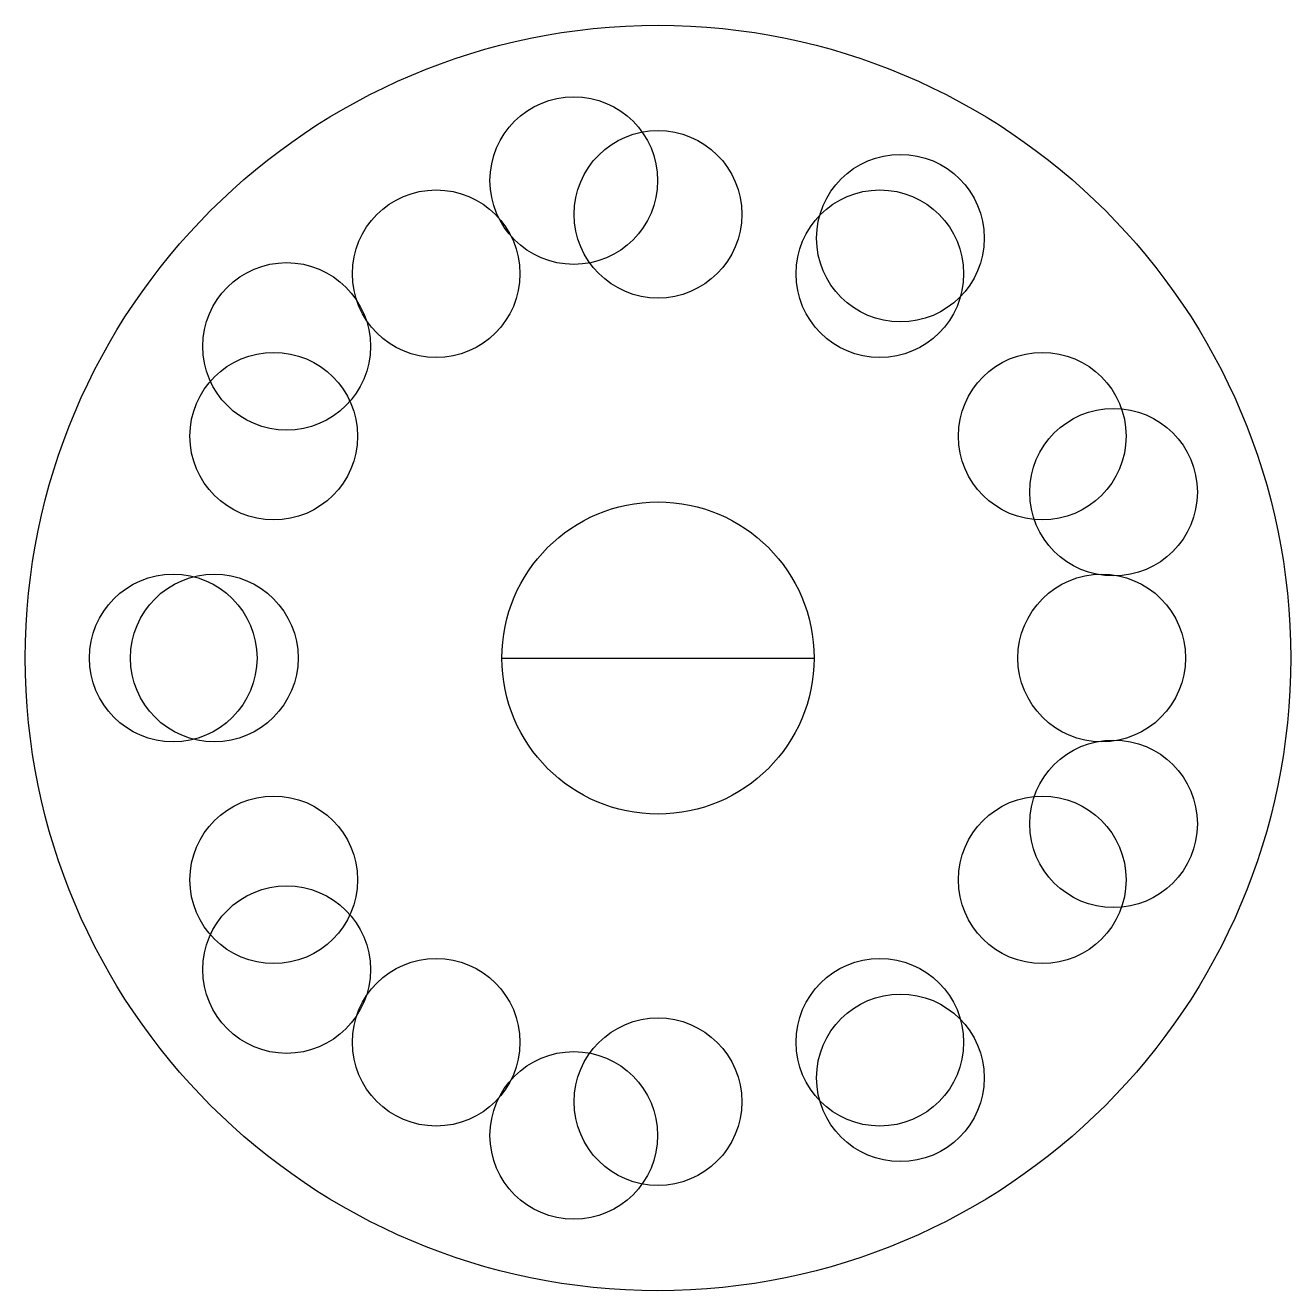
# Model space of a CAD drawing. Extents: x -38.5 to 38.5, y -38.5 to 38.5.
import ezdxf

# ---------------------------------------------------------------- set-up
doc = ezdxf.new("R2010")
doc.units = 0
doc.layers.add('MODELSKETCH_VISIBLE', color=7, linetype='CONTINUOUS')

msp = doc.modelspace()

# ---------------------------------------------------------------- linework, layer by layer
at = {"layer": 'MODELSKETCH_VISIBLE'}
msp.add_line((-9.5, 0), (9.5, 0), dxfattribs=at)
for centre, radius in [((0, 0), 38.5), ((-5.123, 29.052), 5.1), ((0, 27), 5.1), ((14.75, 25.548), 5.1), ((-13.5, 23.383), 5.1), ((13.5, 23.383), 5.1), ((-22.598, 18.962), 5.1), ((-23.383, 13.5), 5.1), ((23.383, 13.5), 5.1), ((27.721, 10.09), 5.1), ((0, 0), 9.5), ((-29.5, 0), 5.1), ((-27, 0), 5.1), ((27, 0), 5.1), ((27.721, -10.09), 5.1), ((-23.383, -13.5), 5.1), ((23.383, -13.5), 5.1), ((-22.598, -18.962), 5.1), ((-13.5, -23.383), 5.1), ((13.5, -23.383), 5.1), ((14.75, -25.548), 5.1), ((0, -27), 5.1), ((-5.123, -29.052), 5.1)]:
    msp.add_circle(centre, radius, dxfattribs=at)

doc.saveas('drawing.dxf')
